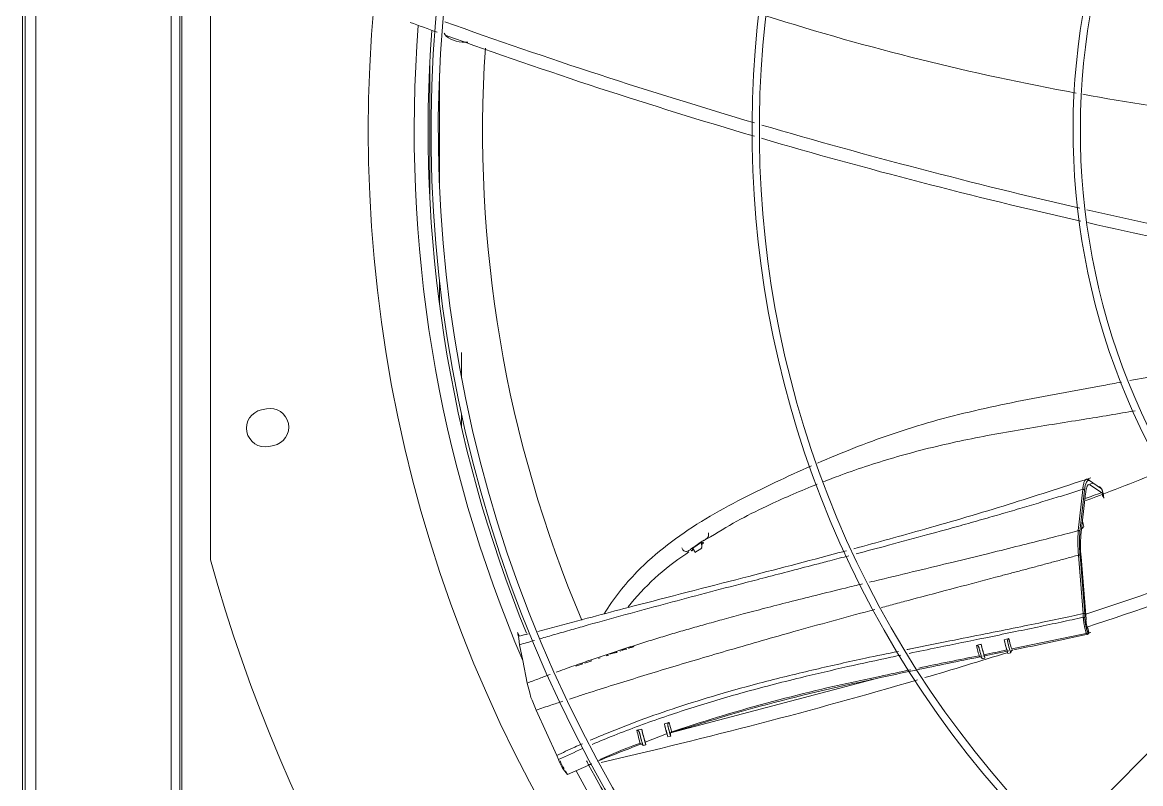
# Model space of a CAD drawing. Header units: millimetres. Extents: x 113490 to 142599, y -20467 to 115.
# Drawn here: x 127127.2 to 127510.4, y -11583.8 to -11322.9 of the extents above; entities that cross this region are included whole.
import ezdxf

# ---------------------------------------------------------------- set-up
doc = ezdxf.new("R2010")
doc.units = ezdxf.units.MM
doc.layers.add('DV3_0', color=7, linetype='Continuous')

msp = doc.modelspace()

# ---------------------------------------------------------------- linework, layer by layer
at = {"layer": 'DV3_0', "color": 7, "linetype": 'Continuous', "lineweight": 15}
for p, q in [((127127.24, -11906.49), (127127.24, -9742.49)), ((127128.24, -11906.49), (127128.24, -9742.49)), ((127178.24, -11847.85), (127178.24, -9857.26)), ((127181.24, -11847.85), (127181.24, -9857.26)), ((127191.74, -11212.82), (127191.74, -11507.16)), ((127709.2, -11374.23), (127375.6, -11712.53)), ((127277.75, -11444.84), (127277.75, -11436.07)), ((127210.85, -11455.38), (127209.19, -11455.72)), ((127277.75, -11461.9), (127277.75, -11457.32)), ((127211.68, -11468.27), (127213.35, -11467.94)), ((127494.13, -11480.84), (127492.17, -11481.47)), ((127492.85, -11479.98), (127496.64, -11482.54)), ((127496.97, -11484.07), (127493.04, -11481.39)), ((127496.45, -11482.22), (127496.45, -11482.22)), ((127491.54, -11484.4), (127489.96, -11498.62)), ((127490.98, -11495.66), (127490.49, -11493.83)), ((127359.82, -11500.95), (127356.93, -11502.95)), ((127361.59, -11500.06), (127362.98, -11499.25)), ((127354.6, -11505.13), (127355.57, -11504.37)), ((127356.93, -11502.95), (127357, -11503.09)), ((127357.63, -11504.58), (127360.05, -11503.1)), ((127489.98, -11506.04), (127491.7, -11527.45)), ((127296.88, -11531.96), (127297.52, -11533.29)), ((127300.59, -11532.49), (127299.4, -11532.81)), ((127310.72, -11529.82), (127303.81, -11531.64)), ((127466.29, -11537.66), (127493.31, -11531.98)), ((127492.67, -11531.96), (127492.3, -11530.37)), ((127297.33, -11534.02), (127297.62, -11536.21)), ((127297.62, -11533.27), (127297.52, -11533.29)), ((127297.62, -11536.21), (127298.71, -11541.62)), ((127336.32, -11536.91), (127336.05, -11537)), ((127336.61, -11536.88), (127336.28, -11537.03)), ((127336.73, -11536.75), (127336.32, -11536.91)), ((127336.8, -11536.75), (127336.61, -11536.88)), ((127336.99, -11536.59), (127336.73, -11536.75)), ((127454.13, -11536.47), (127454.82, -11536.28)), ((127454.82, -11536.28), (127455.79, -11536.04)), ((127455.8, -11536.09), (127454.82, -11536.28)), ((127455.8, -11536.09), (127455.79, -11536.04)), ((127463.66, -11534.53), (127465.28, -11534.08)), ((127324.65, -11540.95), (127325.27, -11540.74)), ((127327.91, -11539.6), (127327.29, -11539.8)), ((127327.36, -11540.06), (127327.98, -11539.86)), ((127327.98, -11539.86), (127327.85, -11539.4)), ((127330.13, -11538.88), (127328.47, -11539.42)), ((127330.14, -11538.93), (127328.89, -11539.34)), ((127330.47, -11538.73), (127330.13, -11538.88)), ((127330.41, -11538.81), (127330.14, -11538.93)), ((127330.6, -11538.67), (127330.41, -11538.81)), ((127330.54, -11538.99), (127330.8, -11538.84)), ((127330.8, -11538.84), (127331.04, -11538.61)), ((127331.94, -11538.32), (127332.26, -11538.37)), ((127332.98, -11537.97), (127332.49, -11538.09)), ((127332.94, -11538.08), (127332.58, -11538.16)), ((127333.21, -11537.99), (127332.94, -11538.08)), ((127333.26, -11537.88), (127332.98, -11537.97)), ((127333.55, -11537.85), (127333.21, -11537.99)), ((127333.67, -11537.71), (127333.26, -11537.88)), ((127333.74, -11537.71), (127333.55, -11537.85)), ((127333.85, -11537.57), (127333.74, -11537.71)), ((127334, -11537.82), (127334.24, -11537.59)), ((127334.9, -11537.24), (127335, -11537.35)), ((127335, -11537.35), (127335.32, -11537.4)), ((127335.41, -11537.19), (127335.24, -11537.13)), ((127335.55, -11537.12), (127335.28, -11537.14)), ((127336.05, -11537), (127335.55, -11537.12)), ((127336, -11537.11), (127335.64, -11537.19)), ((127336.28, -11537.03), (127336, -11537.11)), ((127456.09, -11541.02), (127457.06, -11540.78)), ((127464.93, -11539.26), (127465.9, -11539.01)), ((127298.71, -11541.62), (127300.23, -11549.36)), ((127316.89, -11543.55), (127318.55, -11542.99)), ((127318.55, -11542.99), (127318.89, -11542.83)), ((127318.89, -11542.83), (127319.14, -11542.63)), ((127320.01, -11542.5), (127321.67, -11541.94)), ((127321.67, -11541.94), (127322.01, -11541.79)), ((127322.01, -11541.79), (127322.25, -11541.59)), ((127419.48, -11547.85), (127349.36, -11566.45)), ((127418.26, -11547.66), (127420.99, -11547.07)), ((127300.23, -11549.36), (127301.13, -11552.7)), ((127301.13, -11552.7), (127301.46, -11554.25)), ((127301.46, -11554.25), (127301.97, -11555.15)), ((127301.97, -11555.15), (127303.34, -11558.58)), ((127303.34, -11558.58), (127310.31, -11574.2)), ((127347.21, -11563.27), (127348.74, -11562.88)), ((127347.21, -11563.27), (127348.86, -11562.89)), ((127337.79, -11565.51), (127339.44, -11565.14)), ((127347.63, -11566.88), (127348.09, -11566.73)), ((127348.16, -11566.74), (127347.63, -11566.88)), ((127348.44, -11567.8), (127349.41, -11567.56)), ((127348.45, -11567.77), (127349.41, -11567.53)), ((127349.41, -11567.53), (127349.32, -11567.17)), ((127349.42, -11566.2), (127350.82, -11565.7)), ((127337.99, -11570.31), (127338.65, -11570.08)), ((127339.91, -11570.73), (127339.89, -11570.64)), ((127339.91, -11570.76), (127340.88, -11570.52)), ((127340.87, -11570.39), (127340.66, -11569.6)), ((127310.31, -11574.2), (127310.91, -11575.57)), ((127314.01, -11580.72), (127321.28, -11577.43)), ((127322.24, -11577.1), (127322.18, -11577.02))]:
    msp.add_line(p, q, dxfattribs=at)
at = {"layer": 'DV3_0', "color": 7, "linetype": 'Continuous', "lineweight": 20}
for p, q in [((127131.84, -11903.49), (127131.84, -9745.49)), ((127181.84, -11862.07), (127181.84, -9845.59)), ((127266.84, -11383.52), (127266.84, -11336.47)), ((127270.16, -11379.64), (127270.16, -11340.34)), ((127270.16, -11419.76), (127270.16, -11411.56)), ((127489.02, -11497.11), (127490.58, -11482.96)), ((127489.62, -11497.45), (127491.19, -11483.28)), ((127359.9, -11501.09), (127357, -11503.09)), ((127490.71, -11525.54), (127489.11, -11505.5)), ((127491.24, -11525.65), (127489.64, -11505.61)), ((127490.75, -11526.8), (127490.71, -11525.54)), ((127492.67, -11532), (127492.34, -11530.58))]:
    msp.add_line(p, q, dxfattribs=at)
at = {"layer": 'DV3_0', "color": 7, "linetype": 'Continuous', "lineweight": 15}
for centre, radius, start, end in [((127723.24, -11359.99), 477.5, 136.9802, 223.0198), ((127723.24, -11359.99), 456, 136.2282, 225.3442), ((127723.24, -11359.99), 453.5, 135.9912, 225.5589), ((127723.24, -11359.99), 346, 136.506, 225.3203), ((127723.24, -11359.99), 343.5, 135.6595, 225.6229), ((127723.24, -11359.99), 236, 136.9648, 225.2631), ((127723.24, -11359.99), 233.5, 136.5342, 225.7814), ((127645.5, -10489.2), 872.25, 252.43948, 259.62023), ((127897, -9595.72), 1840.9, 249.75902, 250.0659), ((127723.24, -11359.99), 457, 175.6931, 202.1465), ((127921.03, -9514.29), 1921.39, 250.25788, 253.58726), ((127897, -9595.72), 1840.9, 250.1557, 253.62673), ((127645.5, -10489.2), 872.25, 259.76861, 265.86893), ((127921.03, -9514.29), 1921.39, 253.66402, 257.02308), ((127897, -9595.72), 1840.9, 253.70468, 257.22546), ((127921.03, -9514.29), 1921.39, 257.09501, 260.12283), ((127897, -9595.72), 1840.9, 257.29812, 260.49472), ((127210.43, -11461.99), 6.4, 101.25, 281.25), ((127212.1, -11461.66), 6.4, 281.25, 101.25), ((127187.11, -10669.83), 871.89, 290.44342, 292.33228), ((127151.74, -10566.14), 980.7, 290.2634, 290.61082), ((127529.03, -11502.21), 39.24, 174.7559, 185.6061), ((127349.32, -11507.47), 12.36, 31.0863, 31.8376), ((127402.21, -11577.14), 86.33, 123.4772, 141.3856), ((127723.24, -11359.99), 551.5, 195.4775, 254.5225), ((126892.22, -9701.77), 1919.9, 288.19223, 289.74418), ((126912.8, -9772.02), 1851.09, 288.2337, 289.91843), ((127492.18, -11532.07), 0.5, 330.9289, 12.9262), ((127479.62, -11531.1), 26.05, 191.8874, 200.9495), ((127478.25, -11531.88), 22.84, 190.619, 201.0388), ((127487.4, -11529.93), 24.19, 190.9795, 199.6375), ((127481.1, -11531.62), 16.01, 188.8273, 200.2081), ((127758.75, -13086.93), 1576.47, 101.10452, 101.8727), ((126912.8, -9772.02), 1851.09, 286.43453, 287.35195), ((127455.34, -11541.1), 0.775, 14.577, 74.918), ((127308.24, -10805.57), 748.94, 281.43776, 282.05045), ((127466.61, -11538.8), 0.682, 100.6555, 179.6082), ((126912.8, -9772.02), 1851.09, 282.88324, 286.35055), ((127535.64, -12121.51), 585.73, 101.56002, 108.39319), ((127200.84, -10575.34), 996.79, 282.07121, 282.67051), ((126997, -9548.27), 2043.73, 281.93018, 282.32762), ((127758.75, -13086.93), 1576.47, 101.97651, 102.37149), ((127408.98, -11548.14), 63.6, 193.7672, 196.9844), ((127348.82, -11562.68), 0.217, 249.4082, 281.2988), ((125515.22, -5475.5), 6361.01, 286.762242, 286.955844), ((127394.45, -11553.68), 57.87, 191.8004, 196.6527), ((127388.06, -11554.98), 50.66, 193.4884, 198.1214), ((127400.19, -11550.91), 62.39, 193.1783, 197.4298), ((127684.63, -12438.16), 934.19, 111.14595, 111.60499), ((127350.43, -11566.87), 1.15, 158.6355, 195.001), ((127350.01, -11567.18), 0.98, 106.1831, 132.1162), ((126214.24, -8765.95), 3021.46, 291.55519, 291.85481), ((127390.17, -11716.99), 155.68, 109.5835, 114.7067), ((127326.43, -11569.72), 16.59, 200.6412, 221.5271), ((127321.11, -11572.73), 10.18, 198.7545, 215.5358), ((127723.24, -11359.99), 457, 208.4298, 225.4011), ((127723.24, -11359.99), 464.96, 208.158, 208.3412)]:
    msp.add_arc(centre, radius, start, end, dxfattribs=at)
at = {"layer": 'DV3_0', "color": 7, "linetype": 'Continuous', "lineweight": 20}
for centre, radius, start, end in [((127723.24, -11359.99), 461.75, 175.5375, 203.1631), ((127714.56, -11360.32), 429.63, 176.1966, 202.9452), ((127534.26, -11500.81), 45.39, 175.3182, 185.9265), ((127471.38, -11527.28), 19.93, 0.7189, 4.7029), ((127076.02, -9651.69), 1926.37, 281.7096, 282.47942), ((127502.95, -11526.44), 39.1, 193.4878, 198.6422), ((128365.95, -16025.12), 4576.28, 101.47805, 101.75882), ((127488.8, -11529.61), 34.61, 193.3187, 199.0477), ((127076.02, -9651.69), 1926.37, 281.38636, 281.65762), ((127481.1, -11531.62), 16.01, 200.2081, 203.8309), ((127559.85, -12223.32), 689.87, 102.60617, 105.9473), ((127404.62, -11550.05), 57.22, 192.9705, 196.4331), ((127389.93, -11553.88), 42.73, 194.0223, 198.1249), ((127721.82, -11361.4), 455.08, 208.1401, 208.34), ((127723.24, -11359.99), 461.75, 208.3699, 225.4011)]:
    msp.add_arc(centre, radius, start, end, dxfattribs=at)
for centre, major_axis, ratio, start_param, end_param in [((127490.71, -11483.35), (-0.498, 0.049), 0.805706, 3.450205, 5.061922), ((127494.94, -11496.51), (2.47, -16.6), 0.179754, 3.019318, 3.763452), ((127492.37, -11480.06), (-0.218, -0.45), 0.976139, 2.165143, 3.931409), ((127496.02, -11477.26), (0.83, -5.36), 0.179908, -0.200081, -0.039458), ((127489.13, -11497.52), (-0.496, 0.063), 0.833159, 3.472934, 5.046604), ((127490.76, -11525.72), (-0.498, -0.04), 0.37387, 3.336805, 4.768335), ((127490.82, -11527.11), (-0.5, -0.005), 0.617283, 3.372309, 4.844377), ((127492.18, -11532.07), (-0.437, 0.243), 0.958352, 3.141576, 3.823082), ((127492.18, -11532.07), (-0.487, -0.112), 0.366919, 2.946969, 3.140847), ((127455.44, -11541.03), (0.698, 0.05), 0.984426, 1.359553, 1.70257)]:
    msp.add_ellipse(centre, major_axis=major_axis, ratio=ratio, start_param=start_param, end_param=end_param, dxfattribs=at)
at = {"layer": 'DV3_0', "color": 7, "linetype": 'Continuous', "lineweight": 15}
for centre, major_axis, ratio, start_param, end_param in [((127496.16, -11482.62), (-0.319, -0.385), 0.964026, 2.39814, 4.055708), ((126211.16, -12010.67), (1052.8, 567.59), 0.529579, -0.151955, -0.148725), ((127492.18, -11532.07), (-0.437, 0.243), 0.958352, 2.27676, 3.141576), ((127456.32, -11537.87), (-0.74, 2.91), 0.031385, 0.880663, 3.86689), ((127464.19, -11536.35), (-0.74, 2.91), 0.031385, 0.886622, 3.141596), ((127465.16, -11536.11), (-0.74, 2.91), 0.031385, 1.37262, 3.36681), ((127455.36, -11538.12), (-0.74, 2.91), 0.031385, 1.377637, 3.141593), ((127347.7, -11564.89), (-0.74, 2.91), 0.031385, 0.97146, 3.141593), ((127339.1, -11567.56), (-0.81, 3.2), 0.031385, 1.319686, 3.141593), ((127340.07, -11567.32), (-0.81, 3.2), 0.031385, 0.813261, 3.41258), ((127348.67, -11564.65), (-0.74, 2.91), 0.031385, 1.418641, 3.277547)]:
    msp.add_ellipse(centre, major_axis=major_axis, ratio=ratio, start_param=start_param, end_param=end_param, dxfattribs=at)
for points, knots in [([(127279.85, -11329.71), (127279.21, -11329.76), (127278.57, -11329.76), (127276.5, -11329.61), (127275.14, -11329.26), (127272.94, -11328.17), (127272.1, -11327.42), (127271.71, -11326.59)], [0.3920382, 0.3920382, 0.3920382, 0.3920382, 0.5, 0.5, 0.75, 0.75, 1, 1, 1, 1]), ([(127503.81, -11446.21), (127501.72, -11446.6), (127499.64, -11446.98), (127487.59, -11449.17), (127477.71, -11450.94), (127458.18, -11454.88), (127448.56, -11457.04), (127429.8, -11462.32), (127420.68, -11465.47), (127407.67, -11470.59), (127403.63, -11472.26), (127399.63, -11474)], [0.0988758, 0.0988758, 0.0988758, 0.0988758, 0.125, 0.125, 0.25, 0.25, 0.375, 0.375, 0.5, 0.5, 0.5569003, 0.5569003, 0.5569003, 0.5569003]), ([(127401.56, -11480.41), (127403.58, -11479.62), (127411.98, -11476.44), (127427.51, -11471.34), (127448.31, -11466.23), (127469.65, -11462.37), (127489.6, -11459.2), (127502.74, -11457.07), (127508.58, -11456.01)], [0.2428611, 0.2428611, 0.2428611, 0.2428611, 0.2795611, 0.3948142, 0.5195556, 0.6421753, 0.7617357, 0.8637565, 0.8637565, 0.8637565, 0.8637565]), ([(127397.59, -11474.9), (127393.48, -11476.71), (127389.4, -11478.58), (127376.63, -11484.63), (127367.98, -11488.98), (127351.82, -11498.96), (127344.3, -11504.6), (127333.6, -11515.6), (127329.8, -11520.37), (127326.54, -11525.66)], [0.5665409, 0.5665409, 0.5665409, 0.5665409, 0.625, 0.625, 0.75, 0.75, 0.875, 0.875, 0.9567536, 0.9567536, 0.9567536, 0.9567536]), ([(127493.28, -11479.01), (127482.96, -11482.42), (127465.49, -11488.17), (127437.86, -11496.26), (127420.2, -11501.13), (127412.12, -11503.31)], [0, 0, 0, 0, 0.1564497, 0.3139341, 0.4468591, 0.4468591, 0.4468591, 0.4468591]), ([(127362.98, -11499.25), (127366.72, -11496.96), (127372.86, -11493.23), (127382.65, -11488.5), (127391.4, -11484.55), (127396.81, -11482.3), (127399.56, -11481.2)], [0, 0, 0, 0, 0.0674341, 0.1313492, 0.1805317, 0.2307038, 0.2307038, 0.2307038, 0.2307038]), ([(127492.58, -11481.36), (127492.56, -11481.37), (127492.47, -11481.41), (127492.3, -11481.55), (127492.1, -11481.86), (127491.92, -11482.31), (127491.79, -11482.75), (127491.71, -11483.16), (127491.65, -11483.47), (127491.59, -11483.89), (127491.56, -11484.22), (127491.54, -11484.4)], [0.2206589, 0.2206589, 0.2206589, 0.2206589, 0.2457421, 0.3663177, 0.4945423, 0.6134411, 0.7461812, 0.7911285, 0.8485935, 0.918337, 1, 1, 1, 1]), ([(127491.7, -11479.55), (127491.72, -11479.54), (127491.8, -11479.51), (127491.92, -11479.5), (127492.06, -11479.52), (127492.16, -11479.57), (127492.21, -11479.59)], [0.7789943, 0.7789943, 0.7789943, 0.7789943, 0.8174029, 0.8795263, 0.9404048, 1, 1, 1, 1]), ([(127496.81, -11482.62), (127496.83, -11482.63), (127496.88, -11482.64), (127496.95, -11482.7), (127497.02, -11482.8), (127497.08, -11482.92), (127497.15, -11483.06), (127497.21, -11483.2), (127497.26, -11483.35), (127497.3, -11483.5), (127497.35, -11483.64), (127497.39, -11483.78), (127497.43, -11483.94), (127497.47, -11484.13), (127497.52, -11484.34), (127497.57, -11484.59), (127497.61, -11484.85), (127497.66, -11485.12), (127497.7, -11485.38), (127497.73, -11485.66), (127497.75, -11485.84), (127497.76, -11485.94)], [0, 0, 0, 0, 0.070656, 0.138985, 0.205034, 0.267514, 0.324952, 0.376491, 0.422024, 0.462559, 0.49991, 0.536192, 0.5739, 0.615856, 0.664062, 0.718193, 0.775155, 0.831278, 0.884322, 0.938551, 1, 1, 1, 1]), ([(127497.45, -11485.52), (127497.44, -11485.47), (127497.43, -11485.37), (127497.41, -11485.23), (127497.39, -11485.08), (127497.37, -11484.95), (127497.34, -11484.77), (127497.29, -11484.57), (127497.23, -11484.35), (127497.18, -11484.22), (127497.13, -11484.13), (127497.1, -11484.08), (127497.06, -11484.05), (127497.03, -11484.03), (127497, -11484.04), (127496.98, -11484.06), (127496.97, -11484.07)], [0, 0, 0, 0, 0.061484, 0.120759, 0.17791, 0.233099, 0.286578, 0.387652, 0.494958, 0.599985, 0.656741, 0.717347, 0.789284, 0.851454, 0.928238, 1, 1, 1, 1]), ([(127362.28, -11497.89), (127362.3, -11497.94), (127362.32, -11498.03), (127362.35, -11498.16), (127362.38, -11498.29), (127362.39, -11498.41), (127362.39, -11498.53), (127362.39, -11498.64), (127362.38, -11498.8), (127362.33, -11499.01), (127362.19, -11499.3), (127361.94, -11499.63), (127361.53, -11499.99), (127361.11, -11500.26), (127360.74, -11500.46), (127360.48, -11500.59), (127360.27, -11500.69), (127360.11, -11500.77), (127360.03, -11500.81), (127359.96, -11500.85), (127359.88, -11500.9), (127359.84, -11500.93), (127359.82, -11500.95)], [0, 0, 0, 0, 0.032328, 0.063073, 0.092245, 0.119888, 0.146068, 0.170876, 0.194414, 0.256978, 0.319523, 0.419318, 0.545451, 0.702088, 0.765789, 0.831971, 0.904287, 0.924636, 0.944337, 0.963782, 0.98257, 1, 1, 1, 1]), ([(127490.96, -11495.58), (127490.98, -11495.67), (127490.9, -11495.83), (127490.62, -11496.03), (127490.43, -11496.1), (127490.32, -11496.14)], [0.5009267, 0.5009267, 0.5009267, 0.5009267, 0.7479007, 0.8535179, 1, 1, 1, 1]), ([(127490.34, -11496.1), (127490.37, -11496.09), (127490.44, -11496.07), (127490.53, -11496.07), (127490.58, -11496.09), (127490.61, -11496.11), (127490.62, -11496.13), (127490.63, -11496.16), (127490.61, -11496.19), (127490.58, -11496.24), (127490.5, -11496.29), (127490.43, -11496.32), (127490.4, -11496.33)], [0, 0, 0, 0, 0.124634, 0.249634, 0.374563, 0.424786, 0.500012, 0.562745, 0.625486, 0.750415, 0.875412, 1, 1, 1, 1]), ([(127359.9, -11501.09), (127359.91, -11501.16), (127359.93, -11501.31), (127359.96, -11501.52), (127359.98, -11501.73), (127360, -11501.92), (127360.02, -11502.11), (127360.03, -11502.29), (127360.03, -11502.46), (127360.03, -11502.61), (127360.02, -11502.75), (127360, -11502.88), (127359.98, -11502.99), (127359.95, -11503.08), (127359.91, -11503.16), (127359.86, -11503.22), (127359.82, -11503.24), (127359.8, -11503.25)], [0, 0, 0, 0, 0.0319985, 0.0644103, 0.0972083, 0.1303695, 0.1638756, 0.1977141, 0.2318782, 0.2663682, 0.3011914, 0.3363627, 0.3719057, 0.4078521, 0.444243, 0.4811279, 0.5185658, 0.5185658, 0.5185658, 0.5185658]), ([(127360.51, -11501.17), (127360.55, -11501.21), (127360.61, -11501.29), (127360.65, -11501.41), (127360.6, -11501.44), (127360.46, -11501.37), (127360.32, -11501.27), (127360.17, -11501.15), (127360.05, -11501.07), (127359.98, -11501.05), (127359.93, -11501.06), (127359.91, -11501.08), (127359.9, -11501.09)], [0, 0, 0, 0, 0.126378, 0.21914, 0.466092, 0.602057, 0.745168, 0.891066, 0.957479, 0.981985, 0.99081, 1, 1, 1, 1]), ([(127360.51, -11501.17), (127360.51, -11501.2), (127360.5, -11501.26), (127360.48, -11501.34), (127360.46, -11501.4), (127360.43, -11501.46), (127360.4, -11501.51), (127360.37, -11501.55), (127360.33, -11501.58), (127360.29, -11501.6), (127360.25, -11501.61), (127360.2, -11501.62), (127360.15, -11501.61), (127360.1, -11501.6), (127360.04, -11501.57), (127359.99, -11501.55), (127359.96, -11501.53)], [0, 0, 0, 0, 0.0396478, 0.0788683, 0.1176969, 0.1561688, 0.1943187, 0.232181, 0.2697894, 0.3071769, 0.3443762, 0.3814187, 0.4183352, 0.4551558, 0.4919094, 0.5415641, 0.5415641, 0.5415641, 0.5415641]), ([(127409.61, -11503.98), (127408.79, -11504.21), (127396.99, -11507.37), (127372.71, -11513.7), (127339.78, -11522.09), (127320.15, -11527.31), (127310.72, -11529.82)], [0.4606216, 0.4606216, 0.4606216, 0.4606216, 0.474258, 0.6546603, 0.8594124, 1, 1, 1, 1]), ([(127356.93, -11502.95), (127356.87, -11502.99), (127356.72, -11503.1), (127356.42, -11503.34), (127356.05, -11503.65), (127355.51, -11504.01), (127354.9, -11504.31), (127354.19, -11504.26), (127353.57, -11503.79), (127353.35, -11503.3), (127353.22, -11503)], [0, 0, 0, 0, 0.04318, 0.110156, 0.237581, 0.354066, 0.528948, 0.673893, 0.807982, 1, 1, 1, 1]), ([(127357, -11503.09), (127356.99, -11503.1), (127356.96, -11503.14), (127356.95, -11503.19), (127356.93, -11503.27), (127356.92, -11503.36), (127356.9, -11503.49), (127356.88, -11503.67), (127356.82, -11503.85), (127356.73, -11504.02), (127356.57, -11504.1), (127356.48, -11503.94), (127356.44, -11503.87)], [0, 0, 0, 0, 0.012152, 0.036167, 0.072819, 0.121928, 0.182541, 0.276734, 0.444448, 0.565014, 0.79299, 1, 1, 1, 1]), ([(127356.44, -11503.87), (127356.44, -11503.87), (127356.45, -11503.89), (127356.47, -11503.92), (127356.49, -11503.94), (127356.51, -11503.97), (127356.52, -11503.99), (127356.53, -11503.99)], [0, 0, 0, 0, 0.0162808, 0.0362064, 0.0597339, 0.0868175, 0.1174109, 0.1174109, 0.1174109, 0.1174109]), ([(127357, -11503.09), (127357.02, -11503.15), (127357.08, -11503.27), (127357.16, -11503.43), (127357.23, -11503.58), (127357.3, -11503.72), (127357.36, -11503.84), (127357.42, -11503.96), (127357.48, -11504.07), (127357.53, -11504.16), (127357.57, -11504.24), (127357.61, -11504.31), (127357.65, -11504.37), (127357.68, -11504.42), (127357.71, -11504.45), (127357.73, -11504.48), (127357.75, -11504.49), (127357.76, -11504.49), (127357.77, -11504.49), (127357.77, -11504.49)], [0, 0, 0, 0, 0.0318903, 0.0633931, 0.0945091, 0.1252398, 0.1555879, 0.1855574, 0.2151535, 0.2443828, 0.2732533, 0.3017752, 0.3299622, 0.3578293, 0.3853906, 0.4126604, 0.4396522, 0.4663794, 0.4748855, 0.4748855, 0.4748855, 0.4748855]), ([(127491.7, -11527.45), (127491.69, -11527.47), (127491.69, -11527.52), (127491.68, -11527.6), (127491.67, -11527.7), (127491.67, -11527.87), (127491.68, -11528.07), (127491.69, -11528.33), (127491.72, -11528.59), (127491.77, -11528.96), (127491.85, -11529.42), (127491.97, -11529.92), (127492.08, -11530.24), (127492.17, -11530.43), (127492.22, -11530.51), (127492.26, -11530.55), (127492.29, -11530.57), (127492.32, -11530.58), (127492.34, -11530.58), (127492.34, -11530.58)], [0, 0, 0, 0, 0.024695, 0.053782, 0.087879, 0.127694, 0.203988, 0.253847, 0.318526, 0.37839, 0.501334, 0.62403, 0.747508, 0.806312, 0.8729, 0.899948, 0.936287, 0.974327, 1, 1, 1, 1]), ([(127492.34, -11530.58), (127492.35, -11530.57), (127492.35, -11530.57), (127492.35, -11530.57), (127492.33, -11530.56), (127492.3, -11530.55), (127492.23, -11530.54), (127492.15, -11530.53), (127492.05, -11530.54), (127491.95, -11530.55), (127491.88, -11530.56), (127491.84, -11530.57)], [0, 0, 0, 0, 0.087092, 0.172213, 0.257026, 0.380631, 0.50268, 0.627614, 0.750237, 0.875771, 1, 1, 1, 1]), ([(127492.29, -11532.55), (127492.28, -11532.56), (127492.27, -11532.59), (127492.24, -11532.62), (127492.22, -11532.64), (127492.2, -11532.66), (127492.17, -11532.67), (127492.15, -11532.67), (127492.1, -11532.65), (127492.02, -11532.6), (127491.94, -11532.49), (127491.91, -11532.42)], [0, 0, 0, 0, 0.0206902, 0.0405381, 0.0595432, 0.0777058, 0.0950265, 0.1115061, 0.1271451, 0.1930185, 0.2534069, 0.2534069, 0.2534069, 0.2534069]), ([(127454.13, -11536.47), (127454.15, -11536.46), (127454.19, -11536.45), (127454.25, -11536.45), (127454.3, -11536.45), (127454.39, -11536.46), (127454.51, -11536.5), (127454.64, -11536.6), (127454.78, -11536.74), (127454.89, -11536.92), (127454.98, -11537.12), (127455.06, -11537.34), (127455.1, -11537.5), (127455.12, -11537.58)], [0, 0, 0, 0, 0.032379, 0.064877, 0.098196, 0.132989, 0.220633, 0.319533, 0.44843, 0.594641, 0.718998, 0.853852, 1, 1, 1, 1]), ([(127464.93, -11535.56), (127464.91, -11535.51), (127464.89, -11535.41), (127464.86, -11535.26), (127464.85, -11535.13), (127464.83, -11535), (127464.83, -11534.83), (127464.84, -11534.65), (127464.9, -11534.45), (127464.97, -11534.3), (127465.07, -11534.19), (127465.17, -11534.12), (127465.24, -11534.09), (127465.28, -11534.08)], [0, 0, 0, 0, 0.088851, 0.173568, 0.254282, 0.331144, 0.404329, 0.55088, 0.680167, 0.780153, 0.868435, 0.936175, 1, 1, 1, 1]), ([(127466.48, -11538.08), (127466.46, -11538.08), (127466.42, -11538.09), (127466.35, -11538.12), (127466.2, -11538.2), (127466.07, -11538.35), (127465.98, -11538.52), (127465.93, -11538.66), (127465.91, -11538.77), (127465.9, -11538.87), (127465.9, -11538.91), (127465.9, -11538.94)], [0, 0, 0, 0, 0.0308, 0.062191, 0.13033, 0.312414, 0.440895, 0.587725, 0.713605, 0.850761, 1, 1, 1, 1]), ([(127348.47, -11564.23), (127348.46, -11564.18), (127348.43, -11564.08), (127348.41, -11563.94), (127348.39, -11563.8), (127348.39, -11563.64), (127348.4, -11563.46), (127348.43, -11563.28), (127348.49, -11563.14), (127348.57, -11563.03), (127348.65, -11562.94), (127348.71, -11562.9), (127348.74, -11562.88)], [0, 0, 0, 0, 0.101988, 0.199112, 0.29162, 0.379801, 0.524136, 0.654838, 0.75935, 0.85428, 0.929517, 1, 1, 1, 1]), ([(127337.79, -11565.51), (127337.81, -11565.51), (127337.85, -11565.5), (127337.91, -11565.5), (127337.97, -11565.51), (127338.06, -11565.53), (127338.17, -11565.58), (127338.31, -11565.69), (127338.44, -11565.85), (127338.55, -11566.05), (127338.65, -11566.28), (127338.73, -11566.52), (127338.78, -11566.7), (127338.8, -11566.79)], [0, 0, 0, 0, 0.029358, 0.059261, 0.090527, 0.123873, 0.209457, 0.309205, 0.438254, 0.585956, 0.712395, 0.850229, 1, 1, 1, 1]), ([(127339, -11570.26), (127339.02, -11570.25), (127339.05, -11570.24), (127339.11, -11570.23), (127339.16, -11570.22), (127339.24, -11570.22), (127339.34, -11570.23), (127339.51, -11570.27), (127339.67, -11570.37), (127339.79, -11570.49), (127339.85, -11570.58), (127339.87, -11570.62), (127339.89, -11570.64)], [0, 0, 0, 0, 0.050319, 0.100915, 0.151856, 0.203202, 0.306476, 0.420612, 0.688125, 0.841016, 0.929395, 1, 1, 1, 1]), ([(127321.28, -11577.43), (127321.31, -11577.42), (127321.38, -11577.39), (127321.47, -11577.36), (127321.56, -11577.32), (127321.68, -11577.28), (127321.82, -11577.23), (127321.97, -11577.19), (127322.1, -11577.15), (127322.19, -11577.13), (127322.23, -11577.11), (127322.24, -11577.1), (127322.24, -11577.1), (127322.24, -11577.1)], [0, 0, 0, 0, 0.062517, 0.125211, 0.188491, 0.252013, 0.379928, 0.50779, 0.633992, 0.757648, 0.879107, 0.939522, 1, 1, 1, 1])]:
    msp.add_open_spline(points, degree=3, knots=knots, dxfattribs=at)
msp.add_open_spline([(127527.8, -11441.63), (127520.7, -11443.04), (127513.66, -11444.39), (127506.67, -11445.68)], degree=3, dxfattribs=at)
at = {"layer": 'DV3_0', "color": 7, "linetype": 'Continuous', "lineweight": 20}
for points, knots in [([(127490.58, -11482.96), (127489.67, -11483.24), (127487.84, -11483.82), (127485.05, -11484.69), (127482.17, -11485.59), (127479.2, -11486.49), (127476.15, -11487.42), (127473.01, -11488.36), (127469.78, -11489.32), (127466.46, -11490.3), (127463.05, -11491.29), (127459.55, -11492.3), (127455.96, -11493.32), (127452.29, -11494.37), (127446.13, -11496.09), (127436.69, -11498.7), (127424.81, -11501.91), (127416.61, -11504.08), (127412.92, -11505.06)], [0, 0, 0, 0, 0.014183, 0.0288022, 0.0438596, 0.0593574, 0.0752979, 0.0916834, 0.108516, 0.1257975, 0.14353, 0.1617153, 0.1803553, 0.199452, 0.2190068, 0.2761651, 0.3462044, 0.4033553, 0.4033553, 0.4033553, 0.4033553]), ([(127490.58, -11482.96), (127490.58, -11482.88), (127490.59, -11482.74), (127490.61, -11482.55), (127490.63, -11482.39), (127490.65, -11482.25), (127490.66, -11482.15), (127490.69, -11481.93), (127490.74, -11481.64), (127490.84, -11481.13), (127490.97, -11480.61), (127491.17, -11480.11), (127491.39, -11479.76), (127491.58, -11479.6), (127491.68, -11479.56), (127491.7, -11479.55)], [0, 0, 0, 0, 0.0298431, 0.0562608, 0.079214, 0.0986714, 0.1146082, 0.1270052, 0.1941541, 0.2536274, 0.3863546, 0.5051986, 0.6334618, 0.7540799, 0.7789943, 0.7789943, 0.7789943, 0.7789943]), ([(127489.02, -11497.11), (127487.82, -11497.43), (127483.82, -11498.49), (127476.72, -11500.33), (127467.39, -11502.68), (127457.1, -11505.23), (127445.76, -11507.99), (127433.58, -11510.92), (127424.01, -11513.22), (127418.6, -11514.52), (127417.45, -11514.8)], [0, 0, 0, 0, 0.0191542, 0.0640617, 0.113509, 0.1678338, 0.2276236, 0.293451, 0.3607122, 0.3789398, 0.3789398, 0.3789398, 0.3789398]), ([(127489.64, -11505.61), (127489.61, -11505.25), (127489.56, -11504.53), (127489.5, -11503.49), (127489.46, -11502.49), (127489.43, -11501.53), (127489.43, -11500.61), (127489.45, -11499.74), (127489.48, -11498.92), (127489.54, -11498.14), (127489.59, -11497.67), (127489.62, -11497.45)], [0, 0, 0, 0, 0.109418, 0.218488, 0.328111, 0.438, 0.54803, 0.65855, 0.771091, 0.885182, 1, 1, 1, 1]), ([(127410.44, -11505.71), (127408.24, -11506.29), (127404.35, -11507.31), (127397.36, -11509.13), (127389.7, -11511.12), (127381.17, -11513.34), (127371.21, -11515.94), (127359.84, -11518.92), (127346.75, -11522.4), (127333.94, -11525.87), (127323.51, -11528.76), (127315.46, -11531.04), (127309.96, -11532.61), (127306.35, -11533.66), (127304.68, -11534.14)], [0.4161929, 0.4161929, 0.4161929, 0.4161929, 0.4501907, 0.4764166, 0.5245765, 0.5686568, 0.6086149, 0.6787752, 0.7448018, 0.8115932, 0.8776529, 0.9069317, 0.9370804, 0.9632634, 0.9632634, 0.9632634, 0.9632634]), ([(127489.11, -11505.5), (127487.76, -11505.87), (127485.05, -11506.6), (127481, -11507.7), (127476.94, -11508.78), (127472.88, -11509.87), (127468.82, -11510.95), (127464.76, -11512.02), (127457.6, -11513.92), (127446.52, -11516.84), (127435.11, -11519.87), (127426.48, -11522.17), (127423.13, -11523.07), (127421.47, -11523.52)], [0, 0, 0, 0, 0.0217234, 0.0434514, 0.0651837, 0.0869197, 0.1086594, 0.1304026, 0.1521493, 0.2236007, 0.3082973, 0.3353966, 0.3621618, 0.3621618, 0.3621618, 0.3621618]), ([(127415.12, -11515.36), (127413.17, -11515.83), (127407.8, -11517.13), (127399.37, -11519.2), (127390.15, -11521.51), (127381.89, -11523.63), (127374.51, -11525.57), (127367.9, -11527.36), (127361.91, -11529.02), (127356.3, -11530.61), (127350.82, -11532.21), (127345.35, -11533.86), (127339.85, -11535.55), (127334.39, -11537.29), (127328.95, -11539.06), (127323.43, -11540.92), (127317.6, -11542.94), (127313.13, -11544.54), (127310.58, -11545.47), (127310.13, -11545.64)], [0.3911704, 0.3911704, 0.3911704, 0.3911704, 0.4219505, 0.4760424, 0.5241516, 0.5674854, 0.6062973, 0.6407511, 0.6718307, 0.7009715, 0.72961, 0.7586398, 0.7878647, 0.8169556, 0.8456389, 0.874599, 0.9053004, 0.9392274, 0.9465458, 0.9465458, 0.9465458, 0.9465458]), ([(127419.33, -11524.1), (127418.76, -11524.25), (127413.86, -11525.58), (127404.62, -11528.09), (127392.33, -11531.5), (127380.68, -11534.8), (127369.93, -11537.89), (127359.57, -11540.93), (127349.71, -11543.87), (127340.26, -11546.74), (127330.94, -11549.63), (127323.4, -11552.01), (127317.96, -11553.76), (127315.63, -11554.51), (127314.7, -11554.82)], [0.3735983, 0.3735983, 0.3735983, 0.3735983, 0.3827721, 0.4523653, 0.5223247, 0.580713, 0.6402671, 0.6958477, 0.7484166, 0.7999318, 0.8492257, 0.8999629, 0.9226776, 0.9379893, 0.9379893, 0.9379893, 0.9379893]), ([(127490.71, -11525.54), (127489.43, -11525.82), (127485.18, -11526.74), (127477.64, -11528.33), (127467.73, -11530.36), (127456.76, -11532.57), (127444.59, -11534.99), (127435.64, -11536.79), (127430.72, -11537.79), (127430.3, -11537.87)], [0, 0, 0, 0, 0.0210593, 0.0696993, 0.1235028, 0.183056, 0.2489584, 0.3224962, 0.3293416, 0.3293416, 0.3293416, 0.3293416]), ([(127490.75, -11526.8), (127488.22, -11527.35), (127482.98, -11528.5), (127474.87, -11530.2), (127466.26, -11531.98), (127454.88, -11534.3), (127443.1, -11536.68), (127434.36, -11538.49), (127431.1, -11539.17)], [0, 0, 0, 0, 0.0417012, 0.0860656, 0.1330959, 0.1827939, 0.2725774, 0.3260678, 0.3260678, 0.3260678, 0.3260678]), ([(127491.91, -11532.42), (127491.87, -11532.35), (127491.78, -11532.19), (127491.66, -11531.87), (127491.53, -11531.48), (127491.36, -11530.89), (127491.16, -11530.04), (127490.99, -11529.1), (127490.89, -11528.35), (127490.83, -11527.86), (127490.79, -11527.46), (127490.77, -11527.12), (127490.76, -11526.91), (127490.75, -11526.8)], [0.2534069, 0.2534069, 0.2534069, 0.2534069, 0.3175249, 0.3785502, 0.4412392, 0.5027172, 0.6254039, 0.7493043, 0.8107487, 0.8740286, 0.9140105, 0.9560016, 1, 1, 1, 1]), ([(127427.38, -11538.47), (127423.63, -11539.24), (127414.12, -11541.23), (127398.71, -11544.64), (127381.77, -11548.77), (127365.97, -11553.13), (127351.87, -11557.5), (127339.19, -11561.92), (127329.32, -11565.76), (127323.66, -11568.15), (127321.82, -11568.94)], [0.3452723, 0.3452723, 0.3452723, 0.3452723, 0.406586, 0.5009576, 0.5981454, 0.6857366, 0.7633916, 0.8342268, 0.9005803, 0.9325562, 0.9325562, 0.9325562, 0.9325562]), ([(127428.2, -11539.77), (127427.07, -11540.01), (127421.02, -11541.29), (127409.54, -11543.79), (127395.85, -11546.97), (127383.91, -11549.97), (127371.36, -11553.34), (127356.25, -11557.81), (127341.52, -11562.83), (127330.31, -11567.12), (127324.98, -11569.31), (127322.5, -11570.36)], [0.3419243, 0.3419243, 0.3419243, 0.3419243, 0.3606127, 0.4412254, 0.5306463, 0.5863802, 0.6389306, 0.739368, 0.8394667, 0.8887403, 0.9320126, 0.9320126, 0.9320126, 0.9320126]), ([(127308.11, -11546.38), (127306.87, -11546.84), (127304.24, -11547.83), (127301.61, -11548.83), (127300.23, -11549.36)], [0.95740736, 0.95740736, 0.95740736, 0.95740736, 0.97745289, 1, 1, 1, 1]), ([(127312.37, -11555.58), (127311.02, -11556.02), (127308.01, -11557.01), (127305, -11558.02), (127303.34, -11558.58)], [0.95067555, 0.95067555, 0.95067555, 0.95067555, 0.97269727, 1, 1, 1, 1]), ([(127319.14, -11570.11), (127318.26, -11570.51), (127315.3, -11571.83), (127312.36, -11573.21), (127310.31, -11574.2)], [0.94812441, 0.94812441, 0.94812441, 0.94812441, 0.96364208, 1, 1, 1, 1])]:
    msp.add_open_spline(points, degree=3, knots=knots, dxfattribs=at)
at = {"layer": 'DV3_0', "color": 7, "linetype": 'Continuous', "lineweight": 15}
msp.add_rational_spline([(127496.15, -11482.23), (127496.47, -11482.11), (127496.76, -11482.28), (127496.81, -11482.62)], [1.21852171348, 0.920082528787, 0.927331319704, 1.24026808623], degree=3, dxfattribs=at)
at = {"layer": 'DV3_0', "color": 7, "linetype": 'Continuous', "lineweight": 20}
msp.add_rational_spline([(127489.11, -11505.5), (127489.37, -11505.47), (127489.58, -11505.52), (127489.64, -11505.61)], [1.11446401249, 0.944538786466, 0.963807843942, 1.17227118492], degree=3, dxfattribs=at)
for points in [[(127492.67, -11532), (127492.65, -11532.03), (127492.61, -11532.08), (127492.55, -11532.11), (127492.48, -11532.1), (127492.41, -11532.05), (127492.33, -11531.96), (127492.25, -11531.83), (127492.17, -11531.67), (127492.08, -11531.47), (127492, -11531.24), (127491.92, -11530.99), (127491.83, -11530.7), (127491.75, -11530.4), (127491.68, -11530.08), (127491.61, -11529.74), (127491.55, -11529.39), (127491.49, -11529.04), (127491.44, -11528.68), (127491.39, -11528.33), (127491.36, -11527.98), (127491.33, -11527.65), (127491.31, -11527.33), (127491.31, -11527.13), (127491.31, -11527.03)], [(127300.59, -11532.48), (127299.6, -11532.74), (127298.61, -11533), (127297.62, -11533.27)], [(127302.67, -11534.73), (127300.99, -11535.22), (127299.31, -11535.72), (127297.62, -11536.21)], [(127319.19, -11571.8), (127316.42, -11573.03), (127313.66, -11574.3), (127310.91, -11575.57)]]:
    msp.add_open_spline(points, degree=3, dxfattribs=at)

doc.saveas('drawing.dxf')
